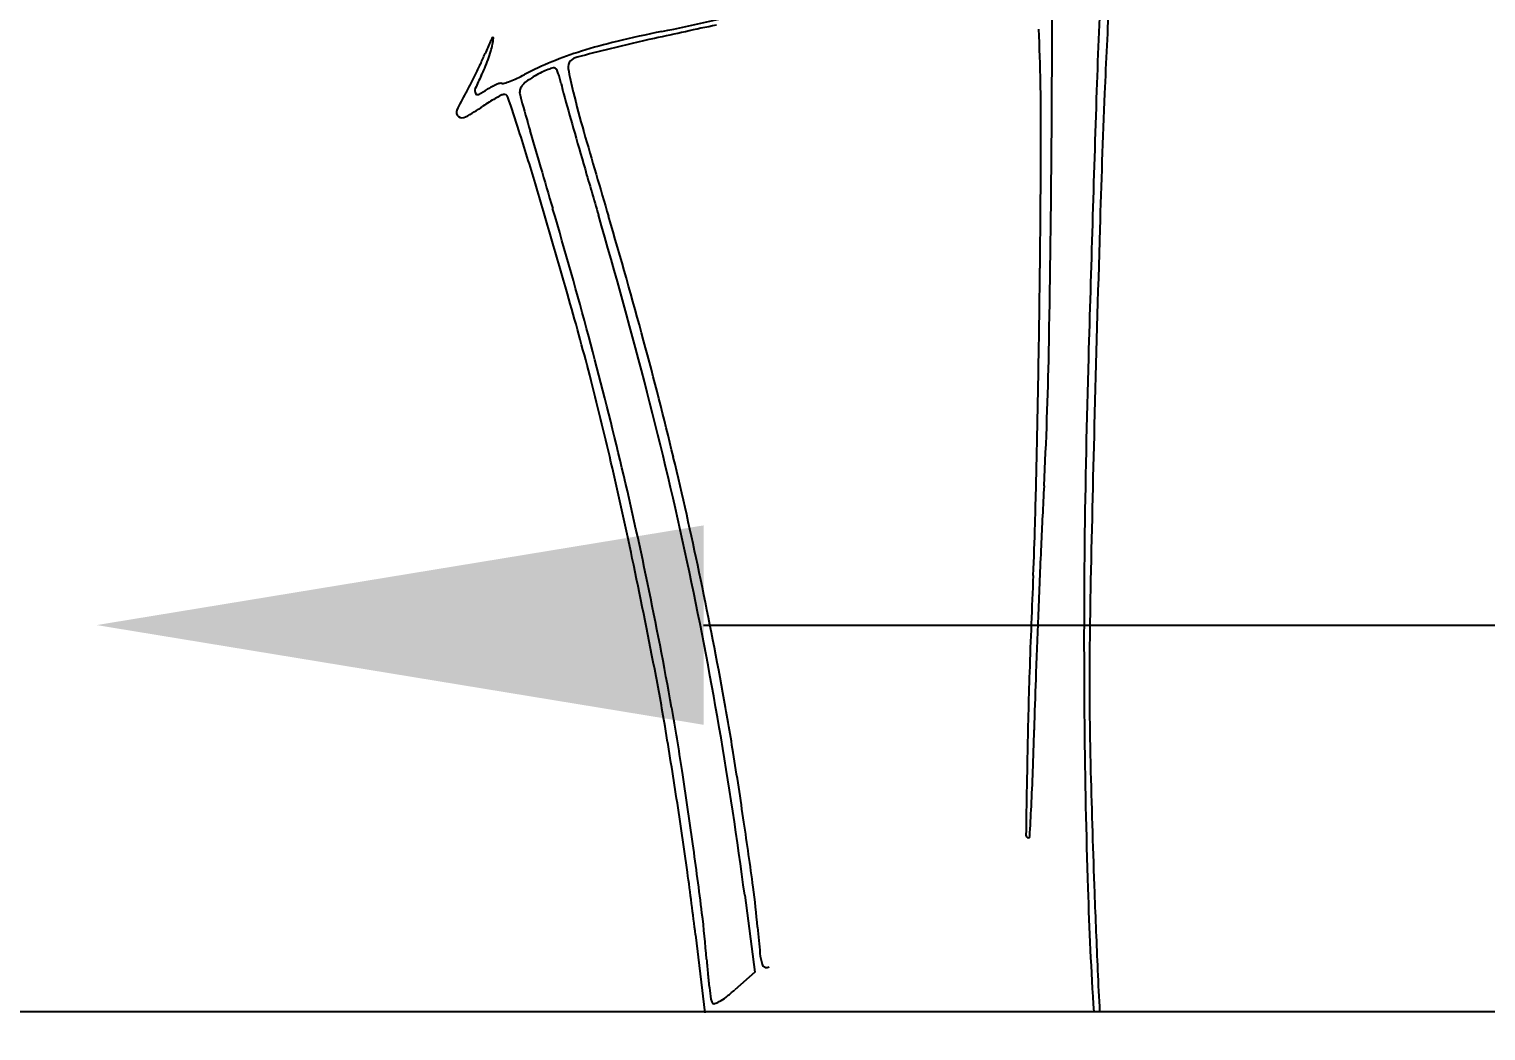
# Model space of a CAD drawing. Header units: millimetres. Extents: x 56222 to 3066687, y -650199 to -121287.
# Drawn here: x 140399.217 to 140404.017, y -185767.96 to -185764.656 of the extents above; entities that cross this region are included whole.
import ezdxf
from ezdxf import colors
from ezdxf.entities.mleader import LeaderData, LeaderLine
from ezdxf.math import Vec2, Vec3

# ---------------------------------------------------------------- set-up
doc = ezdxf.new("R2010")
doc.units = ezdxf.units.MM
doc.header["$MEASUREMENT"] = 0
doc.layers.add('$TD_AUDIT_GENERATED_(A0BDF17)', color=32, linetype='Continuous', lineweight=30)
doc.layers.add('Text', color=7, linetype='Continuous', lineweight=15)
doc.styles.add('style4', font='ARIALN.TTF')

msp = doc.modelspace()

# ---------------------------------------------------------------- linework, layer by layer
at = {"layer": '$TD_AUDIT_GENERATED_(A0BDF17)', "linetype": 'Continuous', "lineweight": 25, "ltscale": 2}
for p, q in [((140401.5747, -185767.5124), (140401.6078, -185767.7656)), ((140401.4125, -185767.643), (140401.4428, -185767.9003)), ((140401.6078, -185767.7656), (140401.5419, -185767.8241)), ((140406.3359, -185767.8965), (140399.0192, -185767.8965))]:
    msp.add_line(p, q, dxfattribs=at)
for centre, radius, start, end in [((140313.3679, -185764.3592), 89.2206, 359.540087, 359.953762), ((140419.1031, -185765.3852), 16.3773, 176.80395, 178.16024), ((140424.6782, -185765.7821), 21.9367, 176.78694, 177.61153), ((140399.8504, -185757.5243), 7.2855, 281.48845, 284.0293), ((140406.3715, -185787.7136), 23.5837, 101.9671, 102.47474), ((140403.8368, -185766.0575), 3.386, 156.2869, 157.0402), ((140400.785, -185764.717), 0.0528, 141.4382, 156.2868), ((140400.4899, -185764.6575), 0.2582, 349.1878, 353.838), ((140400.7449, -185764.6851), 0.0016, 353.8382, 141.4383), ((140401.5614, -185766.4025), 1.754, 103.4696, 107.4079), ((140402.6578, -185770.9271), 6.3914, 102.47483, 103.81577), ((140402.178, -185768.9767), 4.4011, 101.4883, 103.4696), ((140396.8943, -185764.9252), 5.6559, 0.9063, 2.7285), ((140399.5829, -185764.2553), 1.2338, 335.2975, 337.0402), ((140400.1947, -185764.5664), 0.567, 340.3997, 343.3704), ((140400.517, -185764.6627), 0.2306, 343.3704, 349.1879), ((140401.4094, -185765.9176), 1.2458, 107.408, 112.1736), ((140401.0341, -185764.7939), 0.0471, 104.5916, 135), ((140403.1206, -185772.8093), 8.3296, 103.81578, 104.59156), ((140399.0998, -185764.0331), 1.7656, 333.9653, 335.2975), ((140400.3892, -185764.6486), 0.3559, 333.1465, 337.4557), ((140400.1712, -185764.5581), 0.5918, 337.4558, 340.3997), ((140401.3363, -185765.7383), 1.0522, 112.1736, 117.5829), ((140401.0166, -185765.0229), 0.2504, 111.0387, 116.085), ((140401.0112, -185765.0089), 0.2354, 106.7302, 111.0388), ((140400.9459, -185764.7915), 0.0083, 58.2825, 106.7302), ((140400.944, -185764.7945), 0.0119, 25.3775, 58.2825), ((140400.803, -185764.8614), 0.1679, 20.6289, 25.3773), ((140401.0207, -185764.7805), 0.0282, 135, 190.1782), ((140402.2659, -185764.557), 1.2933, 190.1782, 193.7025), ((140400.2059, -185764.6026), 0.5214, 329.4587, 332.6176), ((140399.2168, -185764.0903), 1.6353, 332.6176, 333.9652), ((140401.3995, -185765.1601), 0.7767, 153.1465, 156.5695), ((140400.8123, -185764.9762), 0.1483, 112.4359, 118.3965), ((140400.8026, -185764.9526), 0.1228, 106.4972, 112.4359), ((140400.7712, -185764.8468), 0.0124, 74.459, 106.4973), ((140400.7781, -185764.8221), 0.0132, 254.4591, 288.5563), ((140400.6505, -185764.4422), 0.414, 288.5563, 291.3824), ((140400.6567, -185764.4579), 0.3971, 291.3825, 294.9689), ((140400.5686, -185764.2688), 0.6057, 294.9689, 297.5828), ((140400.8763, -185764.8693), 0.0443, 139.0351, 160.0885), ((140400.9094, -185764.898), 0.0881, 124.946, 139.0351), ((140401.0439, -185765.0905), 0.3229, 119.5876, 124.9461), ((140401.0858, -185765.1642), 0.4076, 116.0849, 119.5877), ((140400.7807, -185764.8698), 0.1918, 15.5626, 20.6288), ((140400.7082, -185764.89), 0.267, 11.609, 15.5627), ((140401.4186, -185764.744), 0.4582, 191.6091, 195.6796), ((140391.3556, -185765.0128), 11.1953, 359.69466, 0.90634), ((140401.173, -185765.1731), 0.6014, 149.4588, 155.433), ((140400.705, -185764.8591), 0.0196, 156.5695, 204.9883), ((140400.6943, -185764.8641), 0.00793, 204.9883, 296.0834), ((140400.5771, -185764.6246), 0.2745, 296.0834, 303.2338), ((140400.8349, -185765.0181), 0.1959, 118.3965, 123.2338), ((140401.0284, -185765.3682), 0.5566, 119.6986, 122.1231), ((140401.0082, -185765.3329), 0.5159, 117.493, 119.6986), ((140400.789, -185764.9116), 0.041, 103.4169, 117.493), ((140400.7824, -185764.8839), 0.0125, 18.9057, 103.4169), ((140395.155, -185766.8112), 5.9608, 17.79074, 18.9057), ((140400.8616, -185764.8639), 0.0286, 160.0884, 189.3089), ((140401.0104, -185764.8395), 0.1794, 189.309, 195.8382), ((140448.6401, -185751.3273), 49.6886, 195.83831, 195.96139), ((140441.3125, -185753.5457), 41.894, 195.67964, 195.8419), ((140404.1273, -185764.1031), 3.2092, 193.7025, 196.1244), ((140734.2409, -185775.5071), 331.6777, 178.16034, 178.312518), ((140440.2092, -185766.4298), 37.4811, 177.61161, 178.29572), ((140400.6416, -185764.9302), 0.0171, 155.433, 232.8589), ((140400.289, -185764.2885), 0.7519, 299.0955, 304.1968), ((140401.0969, -185765.4774), 0.6855, 122.123, 124.1969), ((140400.6442, -185764.9268), 0.0215, 232.8589, 299.0955), ((140428.1098, -185757.2921), 28.17, 195.84189, 196.12769), ((140393.9499, -185767.1979), 7.2263, 16.32977, 17.79079), ((140423.736, -185758.4502), 23.786, 195.96147, 196.26147), ((140452.3102, -185750.1736), 53.3653, 196.12441, 196.43633), ((140338.8405, -185764.7329), 63.7112, 359.360056, 359.694663), ((140344.8021, -185764.6115), 57.7854, 358.899989, 359.540096), ((140439.9478, -185753.7214), 40.6733, 196.26152, 196.46228), ((140444.0179, -185752.6921), 44.7299, 196.12769, 196.32983), ((140301.1567, -185794.3849), 103.9203, 16.121439, 16.329766), ((140384.1536, -185770.2084), 17.5058, 15.02647, 16.46228), ((140383.6596, -185770.3762), 18.1656, 14.4134, 16.32978), ((140383.3726, -185770.5106), 18.5096, 15.11952, 16.43639), ((140560.9081, -185770.0209), 158.2334, 178.295783, 178.530467), ((140350.1726, -185764.8595), 52.3783, 359.04543, 359.3601), ((140391.6842, -185768.2188), 9.6871, 14.474, 16.12134), ((140386.7357, -185769.5153), 14.8323, 13.40066, 15.02646), ((140387.7186, -185769.3364), 14.0078, 13.49673, 15.11955), ((140345.1638, -185764.7761), 57.3878, 358.751635, 359.045447), ((140389.3801, -185765.4675), 13.1992, 356.98417, 358.90009), ((140436.6792, -185766.7407), 33.9869, 178.31253, 179.35531), ((140389.3404, -185768.8237), 12.1077, 13.08025, 14.4739), ((140387.3305, -185769.4328), 14.3755, 12.12946, 14.41343), ((140522.2242, -185769.0285), 119.5369, 178.530485, 178.791983), ((140351.3428, -185764.9107), 51.2074, 358.45917, 358.75161), ((140386.5629, -185769.4691), 14.9592, 11.83347, 13.08022), ((140387.199, -185769.4049), 14.3561, 11.74708, 13.4006), ((140388.2277, -185769.2142), 13.4841, 11.84049, 13.49677), ((140430.1245, -185767.6141), 27.6017, 176.98421, 177.39628), ((140392.8313, -185766.0267), 9.7038, 357.45648, 358.45915), ((140447.3448, -185768.3972), 44.8398, 177.39631, 177.68279), ((140430.9101, -185766.6758), 28.2174, 179.35528, 180.55412), ((140376.0742, -185771.6667), 25.6756, 11.0016, 11.83353), ((140388.1365, -185769.2596), 13.5511, 9.77405, 12.12951), ((140386.1363, -185769.6526), 15.621, 10.35727, 11.84052), ((140432.4617, -185767.7872), 29.9657, 177.45646, 178.067), ((140386.5561, -185769.5386), 15.0127, 10.14802, 11.747), ((140417.4364, -185766.8189), 14.7257, 178.79198, 180.01443), ((140445.1667, -185768.309), 42.6599, 177.68281, 177.97181), ((140394.0769, -185768.1668), 7.3359, 9.50124, 11.00168), ((140420.8118, -185767.394), 18.3091, 178.06702, 178.95006), ((140418.6546, -185767.3701), 16.1312, 177.97185, 178.5691), ((140392.0488, -185768.5721), 9.6106, 9.16297, 10.35723), ((140413.3765, -185766.8199), 10.6658, 180.01449, 181.53166), ((140392.7666, -185768.4269), 8.7035, 8.76629, 10.14802), ((140383.699, -185769.9037), 17.8582, 8.72936, 9.50125), ((140426.6864, -185766.7167), 23.9935, 180.55414, 181.84511), ((140387.8883, -185769.3023), 13.8029, 7.45089, 9.77404), ((140389.3949, -185766.6392), 13.1376, 357.97486, 358.56913), ((140384.5002, -185769.7896), 17.2567, 8.39241, 9.16292), ((140385.5102, -185769.5459), 16.0457, 7.89229, 8.76639), ((140517.8022, -185769.1715), 115.3158, 178.950054, 179.077022), ((140395.8849, -185766.8687), 6.6435, 356.98502, 357.97485), ((140443.5916, -185766.012), 40.8917, 181.53166, 182.09017), ((140383.2973, -185769.9654), 18.2646, 7.95951, 8.72933), ((140369.0325, -185765.4544), 33.5332, 356.81308, 356.98497), ((140384.6147, -185769.7727), 17.141, 7.66959, 8.39244), ((140402.5097, -185767.3141), 0.00836, 179.077, 270), ((140402.5097, -185767.3184), 0.00412, 270, 356.813), ((140385.9213, -185769.489), 15.6306, 7.04779, 7.89233), ((140391.9182, -185768.76), 9.5598, 6.7098, 7.95952), ((140398.9163, -185767.8468), 2.7103, 4.8449, 7.6696), ((140416.0878, -185767.0581), 13.3894, 181.84508, 183.58987), ((140432.299, -185766.4241), 29.5916, 182.09013, 182.58677), ((140398.2452, -185767.9653), 3.2129, 4.3181, 7.0477), ((140406.4771, -185767.206), 4.8776, 184.8448, 185.8645), ((140403.7204, -185767.5519), 2.2779, 184.318, 185.5723), ((140401.8147, -185767.6849), 0.1907, 185.8645, 196.5511), ((140402.9304, -185767.629), 1.4841, 185.5723, 187.3015), ((140401.6478, -185767.7344), 0.0166, 196.5512, 248.914), ((140401.6469, -185767.737), 0.0139, 248.9139, 308.6779), ((140425.1495, -185766.7471), 22.4348, 182.58675, 182.9366), ((140403.2932, -185767.5825), 1.8499, 187.3015, 188.4605), ((140401.4985, -185767.8495), 0.0355, 188.4606, 208.2962), ((140401.4733, -185767.863), 0.00682, 208.2961, 285.3414), ((140401.4567, -185767.8027), 0.0693, 285.3414, 299.4867), ((140401.4048, -185767.711), 0.1748, 299.4868, 308.2744), ((140401.1088, -185767.3358), 0.6526, 308.2745, 311.5725)]:
    msp.add_arc(centre, radius, start, end, dxfattribs=at)

# ---------------------------------------------------------------- leaders
at = {"layer": 'Text', "color": 1, "lineweight": 0, "ltscale": 20}
ml = msp.add_multileader_mtext('Standard', dxfattribs=at)
ml.set_content('Painting', color=1, style='style4')
ml.set_leader_properties()
ml.build(insert=Vec2(0, 0))
ml.multileader.update_dxf_attribs({"dogleg_length": 2.0246, "arrow_head_size": 2})
ctx = ml.context
ctx.base_point, ctx.char_height, ctx.arrow_head_size, ctx.landing_gap_size, ctx.plane_origin = Vec3(140408.1781, -185766.6213), 3, 2, 0.4, Vec3(140341.1426, -185766.6213)
notes = []
notes.append((ctx, [(0, (1, 1, 0), (140406.1535, -185766.6213), (1, 0), 2.0246, [(0, [(140399.4391, -185766.6213)], 0, [])])]))
ctx.mtext.insert = Vec3(140408.5781, -185764.6803)
for ctx, leaders in notes:
    for number, flags, end, landing, length, lines in leaders:
        leader = LeaderData()
        leader.index, (leader.has_last_leader_line, leader.has_dogleg_vector, leader.attachment_direction) = number, flags
        leader.last_leader_point, leader.dogleg_vector, leader.dogleg_length = Vec3(end), Vec3(landing), length
        for number, points, colour, breaks in lines:
            line = LeaderLine()
            line.index, line.vertices, line.color, line.breaks = number, Vec3.list(points), colors.encode_raw_color(colour), breaks
            leader.lines.append(line)
        ctx.leaders.append(leader)

doc.saveas('drawing.dxf')
